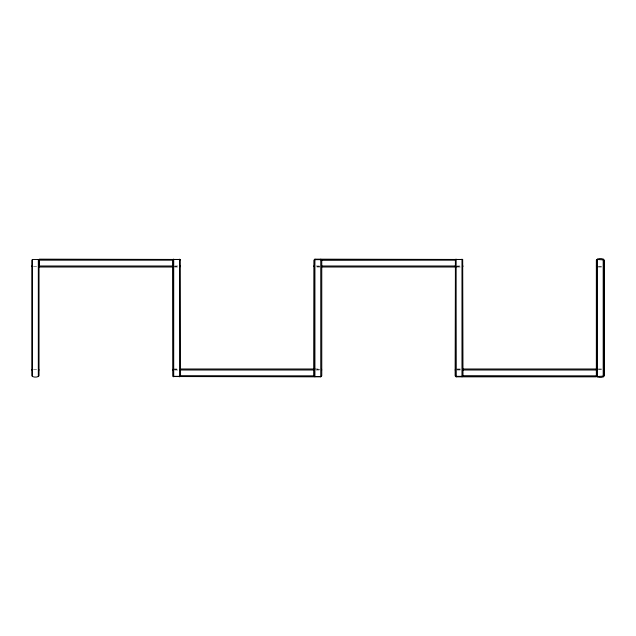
<?xml version="1.0" encoding="UTF-8"?>
<svg xmlns="http://www.w3.org/2000/svg" width="636" height="636" viewBox="0 0 636 636"><rect width="100%" height="100%" fill="white"/><g stroke="black" fill="none" stroke-linecap="round" stroke-linejoin="round"><path stroke-width="0.48" stroke-dasharray="3.18 2.39" d="M174.661 265.999L178.279 265.999M316.211 265.999L319.884 265.999M456.735 265.999L461.068 265.999M33.462 266.691L37.357 266.691M173.708 266.691L177.595 266.691M316.871 266.691L319.829 266.691M456.139 266.691L461.005 266.691M598.333 266.691L602.22 266.691M174.677 267.009L177.595 267.009M316.871 267.009L319.829 267.009M457.077 267.009L461.005 267.009M598.333 267.009L602.22 267.009M173.708 368.991L177.627 368.991M314.923 368.991L319.789 368.991M457.117 368.991L461.013 368.991M598.333 368.991L602.22 368.991M33.462 369.309L37.357 369.309M173.708 369.309L177.627 369.309M316.839 369.309L319.789 369.309M457.117 369.309L461.013 369.309M598.333 369.309L602.22 369.309M174.614 370.001L178.438 370.001M316.036 370.001L319.852 370.001M457.101 370.001L461.323 370.001"/><path stroke-width="0.95" d="M39.019 265.999L38.581 266.643M31.8 370.001L31.999 369.508M321.403 376.091L320.759 376.528L173.223 376.321L173.016 260.164L173.708 259.472M180.552 265.999L180.258 266.715M172.706 370.001L173.342 369.063M173.016 370.001L173.223 369.508M321.768 265.999L321.474 266.715M313.922 370.001L314.558 369.063M596.353 376.528L455.654 376.321L455.448 260.164L456.139 259.472M462.984 265.999L462.69 266.715M455.138 370.001L455.774 369.063M455.448 370.001L455.654 369.508M604.2 265.999L603.906 266.715M596.671 370.001L596.87 369.508M180.187 376.091L179.543 376.528M314.438 369.508L314.232 370.001L180.234 370.001M462.618 376.091L461.982 376.528M603.834 376.091L597.355 376.528L596.671 375.836L596.671 260.164L597.355 259.472L603.834 259.909M596.989 369.063L596.353 370.001L462.666 370.001M32.492 259.472L31.8 260.164L31.8 375.836C32.818 377.546 38.001 377.546 39.019 375.836L39.019 260.164L38.327 259.472L32.492 259.472L32.492 376.528M314.923 259.162L313.922 260.164L313.922 375.836L314.923 376.838L314.923 259.162L462.69 259.456L462.984 375.836L461.982 376.838L461.982 259.162M462.666 375.836L596.353 375.836C597.045 377.967 603.508 377.967 604.2 375.836L604.2 260.164C603.508 258.033 597.045 258.033 596.353 260.164L596.353 376.838L456.139 376.838L455.138 375.836L455.432 259.456L456.139 259.162L456.139 376.838M320.759 376.838L321.768 375.836L321.768 260.164L320.759 259.162L320.759 376.838L173 376.544L173 259.456L173.708 259.162L173.708 376.838M179.543 259.162L179.543 376.838L180.552 375.836L180.258 259.456L39.329 259.162L39.329 267.009L173.708 267.009M39.329 259.472L179.543 259.472L180.187 259.909M39.329 260.164L173.016 260.164M321.45 260.164L455.448 260.164M39.329 265.999L173.016 265.999L173.223 266.492M321.45 265.999L455.448 265.999L455.654 266.492M321.744 267.009L456.139 267.009M180.529 368.991L314.923 368.991M462.952 368.991L596.353 368.991M180.234 375.836L314.232 375.836L314.923 376.528M320.759 259.472L321.403 259.909M596.989 266.937L596.353 265.999M455.774 266.937L455.138 265.999M314.558 266.937L313.922 265.999M173.342 266.937L172.706 265.999M38.581 369.357L39.019 370.001M596.87 266.492L596.671 265.999M603.906 369.285L604.2 370.001M462.618 259.909L461.982 259.472L314.438 259.679L314.232 375.836M462.69 369.285L462.984 370.001M314.438 266.492L314.232 265.999M321.474 369.285L321.768 370.001M180.258 369.285L180.552 370.001M31.999 266.492L31.8 265.999M603.89 260.164L603.89 375.836M603.198 259.162L603.198 376.838M597.355 259.162L597.355 376.838M38.327 259.472L38.327 376.528"/></g></svg>
